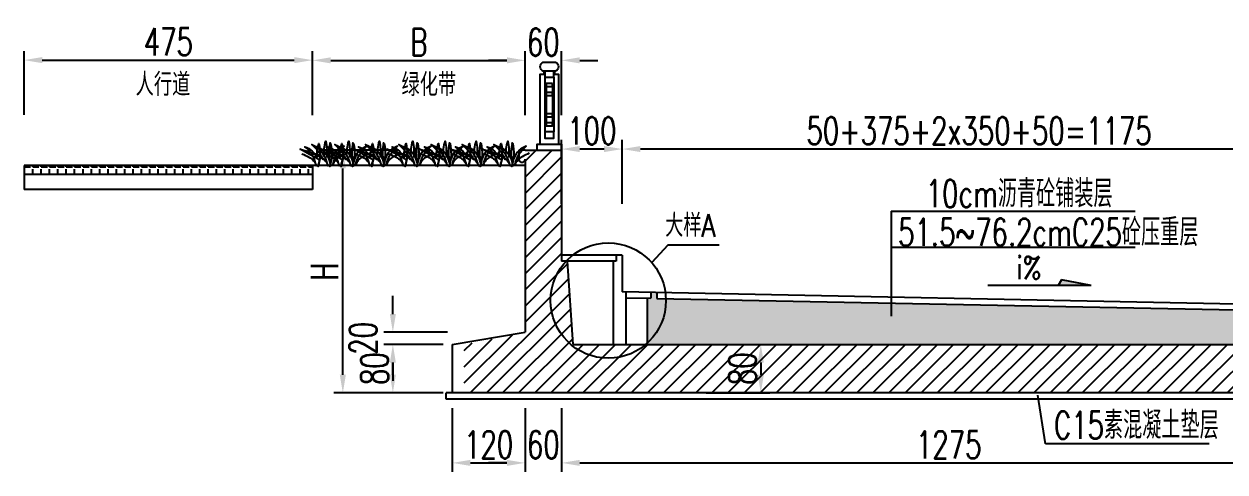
# Model space of a CAD drawing. Header units: millimetres. Extents: x -24222 to 32035, y -74604 to 14337.
# Drawn here: x -777 to 1200, y 12237 to 12975 of the extents above; entities that cross this region are included whole.
import ezdxf
from ezdxf.enums import TextEntityAlignment as Align

# ---------------------------------------------------------------- set-up
doc = ezdxf.new("R2010")
doc.units = ezdxf.units.MM
doc.header["$LTSCALE"] = 0.25
doc.header["$MEASUREMENT"] = 0
for name, color, linetype in [('3', 3, 'Continuous'), ('填充', 8, 'Continuous'), ('尺寸', 7, 'Continuous'), ('文字', 7, 'Continuous'), ('标注', 7, 'Continuous'), ('栏杆', 8, 'Continuous'), ('次轮廓线', 7, 'Continuous'), ('轮廓线', 1, 'Continuous')]:
    doc.layers.add(name, color=color, linetype=linetype)
doc.styles.get("Standard").update_dxf_attribs({"font": 'simplex1.shx', "width": 0.7, "bigfont": 'hztxt.shx'})
doc.dimstyles.new('150', dxfattribs={"dimscale": 15, "dimtxt": 3, "dimasz": 2, "dimexe": 1, "dimexo": 1, "dimgap": 0.5, "dimtad": 1, "dimdec": 1, "dimdsep": 46, "dimtxsty": 'Standard', "dimcen": 0.5, "dimadec": 0, "dimazin": 0, "dimtfac": 1, "dimtdec": 1, "dimtofl": 0, "dimtmove": 2, "dimatfit": 3, "dimfxl": 0, "dimtolj": 1, "dimtzin": 0, "dimarcsym": 0})

# ---------------------------------------------------------------- blocks, each defined once
blk = doc.blocks.new('*D110')
at = {"layer": 'Defpoints', "color": 0}
for p in [(47.9, 12467.4), (-72.1, 12367.4), (47.9, 12252.2)]:
    blk.add_point(p, dxfattribs=at)
at = {"layer": '标注', "color": 0, "lineweight": -2}
for p, q in [((-72.1, 12342.2), (-72.1, 12237.2)), ((47.9, 12342.2), (47.9, 12237.2)), ((-42.1, 12252.2), (17.9, 12252.2))]:
    blk.add_line(p, q, dxfattribs=at)
at = {"layer": '标注', "color": 0}
for points in [[(-42.1, 12257.2), (-42.1, 12247.2), (-72.1, 12252.2)], [(17.9, 12257.2), (17.9, 12247.2), (47.9, 12252.2)]]:
    blk.add_solid(points, dxfattribs=at)
at = {"layer": '标注', "color": 0, "insert": (-12.1, 12282.2), "char_height": 45, "attachment_point": 5}
blk.add_mtext('\\A1;120', dxfattribs=at)
blk = doc.blocks.new('*D111')
at = {"layer": 'Defpoints', "color": 0}
for p in [(107.9, 12584.4), (47.9, 12467.4), (107.9, 12252.2)]:
    blk.add_point(p, dxfattribs=at)
at = {"layer": '标注', "color": 0, "lineweight": -2}
for p, q in [((47.9, 12342.2), (47.9, 12237.2)), ((107.9, 12342.2), (107.9, 12237.2)), ((17.9, 12252.2), (-12.1, 12252.2)), ((137.9, 12252.2), (167.9, 12252.2))]:
    blk.add_line(p, q, dxfattribs=at)
at = {"layer": '标注', "color": 0}
for points in [[(17.9, 12257.2), (17.9, 12247.2), (47.9, 12252.2)], [(137.9, 12257.2), (137.9, 12247.2), (107.9, 12252.2)]]:
    blk.add_solid(points, dxfattribs=at)
at = {"layer": '标注', "color": 0, "insert": (77.9, 12282.2), "char_height": 45, "attachment_point": 5}
blk.add_mtext('\\A1;60', dxfattribs=at)
blk = doc.blocks.new('*D112')
at = {"layer": 'Defpoints', "color": 0}
for p in [(107.9, 12584.4), (1382.9, 12447.4), (1382.9, 12252.2)]:
    blk.add_point(p, dxfattribs=at)
at = {"layer": '标注', "color": 0, "lineweight": -2}
for p, q in [((107.9, 12342.2), (107.9, 12237.2)), ((1382.9, 12342.2), (1382.9, 12237.2)), ((137.9, 12252.2), (1352.9, 12252.2))]:
    blk.add_line(p, q, dxfattribs=at)
at = {"layer": '标注', "color": 0}
for points in [[(137.9, 12257.2), (137.9, 12247.2), (107.9, 12252.2)], [(1352.9, 12257.2), (1352.9, 12247.2), (1382.9, 12252.2)]]:
    blk.add_solid(points, dxfattribs=at)
at = {"layer": '标注', "color": 0, "insert": (745.4, 12282.2), "char_height": 45, "attachment_point": 5}
blk.add_mtext('\\A1;1275', dxfattribs=at)
blk = doc.blocks.new('*D117')
at = {"layer": 'Defpoints', "color": 0}
for p in [(-169.8, 12447.4), (-72.1, 12447.4), (-72.1, 12367.4)]:
    blk.add_point(p, dxfattribs=at)
at = {"layer": '标注', "color": 0, "lineweight": -2}
for p, q in [((-87.1, 12447.4), (-184.8, 12447.4)), ((-169.8, 12397.4), (-169.8, 12417.4)), ((-87.1, 12367.4), (-184.8, 12367.4))]:
    blk.add_line(p, q, dxfattribs=at)
at = {"layer": '标注', "color": 0}
for points in [[(-174.8, 12417.4), (-164.8, 12417.4), (-169.8, 12447.4)], [(-174.8, 12397.4), (-164.8, 12397.4), (-169.8, 12367.4)]]:
    blk.add_solid(points, dxfattribs=at)
at = {"layer": '标注', "color": 0, "insert": (-199.8, 12407.4), "char_height": 45, "attachment_point": 5, "rotation": 90}
blk.add_mtext('\\A1;80', dxfattribs=at)
blk = doc.blocks.new('*D118')
at = {"layer": 'Defpoints', "color": 0}
for p in [(-169.8, 12467.4), (47.9, 12467.4), (-72.1, 12447.4)]:
    blk.add_point(p, dxfattribs=at)
at = {"layer": '标注', "color": 0, "lineweight": -2}
for p, q in [((-169.8, 12497.4), (-169.8, 12527.4)), ((-79.8, 12467.4), (-184.8, 12467.4)), ((-87.1, 12447.4), (-184.8, 12447.4)), ((-169.8, 12417.4), (-169.8, 12387.4))]:
    blk.add_line(p, q, dxfattribs=at)
at = {"layer": '标注', "color": 0}
for points in [[(-174.8, 12497.4), (-164.8, 12497.4), (-169.8, 12467.4)], [(-174.8, 12417.4), (-164.8, 12417.4), (-169.8, 12447.4)]]:
    blk.add_solid(points, dxfattribs=at)
at = {"layer": '标注', "color": 0, "insert": (-218.6, 12457.4), "char_height": 45, "attachment_point": 5, "rotation": 90}
blk.add_mtext('\\A1;20', dxfattribs=at)
blk = doc.blocks.new('*D119')
at = {"color": 0, "lineweight": -2}
for p, q in [((346, 12447.4), (451, 12447.4)), ((436, 12417.4), (436, 12397.4)), ((346, 12367.4), (451, 12367.4))]:
    blk.add_line(p, q, dxfattribs=at)
at = {"color": 0}
for points in [[(431, 12417.4), (441, 12417.4), (436, 12447.4)], [(431, 12397.4), (441, 12397.4), (436, 12367.4)]]:
    blk.add_solid(points, dxfattribs=at)
at = {"layer": 'Defpoints', "color": 0}
for p in [(126.9, 12447.4), (-82.1, 12367.4), (436, 12367.4)]:
    blk.add_point(p, dxfattribs=at)
at = {"color": 0, "insert": (406, 12407.4), "char_height": 45, "attachment_point": 5, "rotation": 90}
blk.add_mtext('\\A1;80', dxfattribs=at)
blk = doc.blocks.new('*D120')
at = {"color": 0, "lineweight": -2}
for p, q in [((17.9, 12915.3), (-12.1, 12915.3)), ((47.9, 12825.3), (47.9, 12930.3)), ((107.9, 12825.3), (107.9, 12930.3)), ((137.9, 12915.3), (167.9, 12915.3))]:
    blk.add_line(p, q, dxfattribs=at)
at = {"color": 0}
for points in [[(17.9, 12920.3), (17.9, 12910.3), (47.9, 12915.3)], [(137.9, 12920.3), (137.9, 12910.3), (107.9, 12915.3)]]:
    blk.add_solid(points, dxfattribs=at)
at = {"layer": 'Defpoints', "color": 0}
for p in [(107.9, 12915.3), (47.9, 12767.4), (107.9, 12767.4)]:
    blk.add_point(p, dxfattribs=at)
at = {"color": 0, "insert": (77.9, 12945.3), "char_height": 45, "attachment_point": 5}
blk.add_mtext('\\A1;60', dxfattribs=at)
blk = doc.blocks.new('*D108')
at = {"color": 0, "lineweight": -2}
for p, q in [((-777.1, 12825.7), (-777.1, 12930.7)), ((-747.1, 12915.7), (-332.1, 12915.7)), ((-302.1, 12825.7), (-302.1, 12930.7))]:
    blk.add_line(p, q, dxfattribs=at)
at = {"color": 0}
for points in [[(-747.1, 12920.7), (-747.1, 12910.7), (-777.1, 12915.7)], [(-332.1, 12920.7), (-332.1, 12910.7), (-302.1, 12915.7)]]:
    blk.add_solid(points, dxfattribs=at)
at = {"layer": 'Defpoints', "color": 0}
for p in [(-302.1, 12915.7), (-777.1, 12742.4), (-302.1, 12742.4)]:
    blk.add_point(p, dxfattribs=at)
at = {"color": 0, "insert": (-539.6, 12945.7), "char_height": 45, "attachment_point": 5}
blk.add_mtext('\\A1;475', dxfattribs=at)
blk = doc.blocks.new('*D109')
at = {"color": 0, "lineweight": -2}
for p, q in [((-302.1, 12825.3), (-302.1, 12930.3)), ((-272.1, 12915.3), (17.9, 12915.3)), ((47.9, 12825.3), (47.9, 12930.3))]:
    blk.add_line(p, q, dxfattribs=at)
at = {"color": 0}
for points in [[(-272.1, 12920.3), (-272.1, 12910.3), (-302.1, 12915.3)], [(17.9, 12920.3), (17.9, 12910.3), (47.9, 12915.3)]]:
    blk.add_solid(points, dxfattribs=at)
at = {"layer": 'Defpoints', "color": 0}
for p in [(47.9, 12915.3), (-302.1, 12742.4), (47.9, 12742.4)]:
    blk.add_point(p, dxfattribs=at)
at = {"color": 0, "insert": (-127.1, 12945.3), "char_height": 45, "attachment_point": 5}
blk.add_mtext('\\A1;B', dxfattribs=at)
blk = doc.blocks.new('*D92')
at = {"layer": 'Defpoints', "color": 0}
for p in [(-252.2, 12767.4), (38.6, 12767.4), (-82.1, 12367.4)]:
    blk.add_point(p, dxfattribs=at)
at = {"layer": '标注', "color": 0, "lineweight": -2}
for p, q in [((-162.2, 12767.4), (-267.2, 12767.4)), ((-252.2, 12397.4), (-252.2, 12737.4)), ((-162.2, 12367.4), (-267.2, 12367.4))]:
    blk.add_line(p, q, dxfattribs=at)
at = {"layer": '标注', "color": 0}
for points in [[(-257.2, 12737.4), (-247.2, 12737.4), (-252.2, 12767.4)], [(-257.2, 12397.4), (-247.2, 12397.4), (-252.2, 12367.4)]]:
    blk.add_solid(points, dxfattribs=at)
at = {"layer": '标注', "color": 0, "insert": (-282.2, 12567.4), "char_height": 45, "attachment_point": 5, "rotation": 90}
blk.add_mtext('\\A1;H', dxfattribs=at)
blk = doc.blocks.new('栏杆')
at = {"layer": '栏杆'}
blk.add_lwpolyline([(-10, 110), (10, 110, 0.671593), (10, 125), (-10, 125, 0.671593), (-10, 110)], format="xyb", dxfattribs=at)
for points in [[(-7.5, 105), (-15, 105), (-15, -10)], [(-7.5, 105), (-9, 105), (-9, 110), (9, 110), (9, 105), (7.5, 105)], [(-7.5, 100), (-7.5, 10)], [(15, -10), (15, -10), (15, 105), (7.5, 105)], [(7.5, 100), (7.5, 10)], [(-5, 90), (-5, 20)], [(5, 90), (5, 20)]]:
    blk.add_lwpolyline(points, dxfattribs=at)
for points in [[(-7.5, 110), (7.5, 110), (7.5, 100), (-7.5, 100)], [(-5, 90), (5, 90), (5, 85), (-5, 85)], [(-5, 75), (5, 75), (5, 70), (-5, 70)], [(-5, 40), (5, 40), (5, 35), (-5, 35)], [(-5, 25), (5, 25), (5, 20), (-5, 20)], [(-7.5, 10), (7.5, 10), (7.5, 0), (-7.5, 0)]]:
    blk.add_lwpolyline(points, close=True, dxfattribs=at)
blk = doc.blocks.new('箭头')
at = {"layer": '尺寸'}
blk.add_hatch(color=256, dxfattribs=at).paths.add_polyline_path([(0, 0), (-0.35, 0.6), (-3.63, 0)])
for p, q in [((-3.63, 0), (-0.35, 0.6)), ((-3.63, 0), (7.74, 0)), ((-0.35, 0.6), (0, 0))]:
    blk.add_line(p, q, dxfattribs=at)
blk = doc.blocks.new('*D132')
at = {"layer": 'Defpoints', "color": 0}
for p in [(207.9, 12769.2), (207.9, 12594.4), (1382.9, 12510.9)]:
    blk.add_point(p, dxfattribs=at)
at = {"layer": '标注', "color": 0, "lineweight": -2}
for p, q in [((207.9, 12679.2), (207.9, 12784.2)), ((1382.9, 12679.2), (1382.9, 12784.2)), ((1352.9, 12769.2), (237.9, 12769.2))]:
    blk.add_line(p, q, dxfattribs=at)
at = {"layer": '标注', "color": 0}
for points in [[(237.9, 12774.2), (237.9, 12764.2), (207.9, 12769.2)], [(1352.9, 12774.2), (1352.9, 12764.2), (1382.9, 12769.2)]]:
    blk.add_solid(points, dxfattribs=at)
at = {"layer": '标注', "color": 0, "insert": (795.4, 12799.2), "char_height": 45, "attachment_point": 5}
blk.add_mtext('\\A1;50+375+2x350+50=1175', dxfattribs=at)
blk = doc.blocks.new('*D133')
at = {"layer": 'Defpoints', "color": 0}
for p in [(107.9, 12769.2), (107.9, 12594.4), (207.9, 12594.4)]:
    blk.add_point(p, dxfattribs=at)
at = {"layer": '标注', "color": 0, "lineweight": -2}
for p, q in [((107.9, 12679.2), (107.9, 12784.2)), ((207.9, 12679.2), (207.9, 12784.2)), ((177.9, 12769.2), (137.9, 12769.2))]:
    blk.add_line(p, q, dxfattribs=at)
at = {"layer": '标注', "color": 0}
for points in [[(137.9, 12774.2), (137.9, 12764.2), (107.9, 12769.2)], [(177.9, 12774.2), (177.9, 12764.2), (207.9, 12769.2)]]:
    blk.add_solid(points, dxfattribs=at)
at = {"layer": '标注', "color": 0, "insert": (157.9, 12799.2), "char_height": 45, "attachment_point": 5}
blk.add_mtext('\\A1;100', dxfattribs=at)

msp = doc.modelspace()

# ---------------------------------------------------------------- hatches: boundary and pattern name
at = {"layer": '填充'}
h = msp.add_hatch(dxfattribs=at)
h.set_pattern_fill('ANSI31', color=256, scale=150, style=0)
h.paths.add_polyline_path([(1482.868, 12447.365), (246.488, 12447.365, -0.63991177), (89.837, 12519.644, -0.18960018), (115.295, 12584.365), (107.868, 12584.365), (107.868, 12767.365), (47.868, 12767.365), (42.987, 12767.365, 0.04363622), (37.868, 12760.439), (37.868, 12753.18, -0.00122764), (37.947, 12753.247, 1.09283786), (47.868, 12752.365), (47.868, 12467.365), (-52.132, 12447.365), (-52.132, 12367.365), (1482.868, 12367.365)])
h.paths.add_polyline_path([(246.488, 12447.365), (126.857, 12447.365), (117.868, 12584.365), (115.295, 12584.365, 0.18960018), (89.837, 12519.644, 0.63991177)], flags=17)
h.paths.add_polyline_path([(372.263, 12378.265), (372.263, 12436.465), (439.763, 12436.465), (439.763, 12378.265)], flags=24)
h = msp.add_hatch(dxfattribs=at)
h.set_pattern_fill('ANGLE', color=256, scale=50, style=0)
h.set_pattern_definition([(0, (-20, 8092.519), (0, 13.75), [10, -3.75]), (90, (-20, 8092.519), (-13.75, 8e-16), [10, -3.75])])
h.paths.add_polyline_path([(-777.132, 12742.365), (-777.132, 12727.365), (-302.132, 12727.365), (-302.132, 12742.365)])
h = msp.add_hatch(dxfattribs=at)
h.set_pattern_fill('AR-CONC', color=256, scale=5, style=0)
h.set_pattern_definition([(130, (2965.737, 8062.52), (-35.86301, -3.1376), [3.75, -41.25]), (185, (2965.737, 8062.52), (6.93757, 37.6096), [3, -33]), (79.5486, (2962.75, 8062.257), (-28.92547, 34.47198), [3.187, -35.0571]), (133.8158, (2965.737, 8072.52), (-53.36205, -8.27595), [5.625, -61.875]), (83.3644, (2961.29, 8071.83), (-46.73314, 48.7059), [4.7805, -52.58565]), (188.8158, (2965.737, 8072.52), (-46.7331, 48.70593), [4.5, -49.5]), (159, (2960.737, 8070.02), (-29.84535, -20.13094), [3.75, -41.25]), (214, (2960.737, 8070.02), (-12.16577, 36.2575), [3, -33]), (108.5486, (2958.25, 8068.34), (-42.01113, 16.12652), [3.187, -35.0571]), (142.5, (2965.737, 8062.519), (-0.607993, 16.644693), [0, -32.6, 0, -33.5, 0, -33.125]), (172.5, (2965.737, 8062.519), (-13.153477, 19.720586), [0, -19.1, 0, -31.85, 0, -12.625]), (212.5, (2976.887, 8062.519), (-26.691122, -1.127744), [0, -12.5, 0, -39, 0, -51.75]), (222.5, (2981.887, 8062.519), (-29.15931, 5.00525), [0, -16.25, 0, -25.9, 0, -36.75])])
h.paths.add_polyline_path([(1382.868, 12500.865), (1482.868, 12498.865), (1482.868, 12447.365), (1382.868, 12447.365)])
h.paths.add_polyline_path([(279.837, 12519.644, 0.00864131), (279.781, 12522.927), (1382.868, 12500.865), (1382.868, 12447.365), (246.488, 12447.365, 0.21957781)])
h.paths.add_polyline_path([(248.868, 12523.545), (254.868, 12523.425), (254.868, 12533.425), (264.868, 12533.225), (264.868, 12523.225), (279.781, 12522.927, -0.00864131), (279.837, 12519.644, -0.21083593), (248.868, 12449.466)])

# ---------------------------------------------------------------- linework, layer by layer
for p, q in [((-302.132, 12727.365), (-777.132, 12727.365)), ((-302.132, 12702.365), (-777.132, 12702.365)), ((282.885, 12610.731), (256.343, 12582.19)), ((367.495, 12610.731), (282.885, 12610.731)), ((904.859, 12283.426), (892.05, 12363.945)), ((1174.289, 12283.426), (904.859, 12283.426))]:
    msp.add_line(p, q)
at = {"ltscale": 100}
for p, q in [((650.554, 12666.925), (1052.364, 12666.925)), ((650.554, 12666.925), (650.554, 12494.105)), ((650.554, 12607.324), (1052.364, 12607.324))]:
    msp.add_line(p, q, dxfattribs=at)
msp.add_lwpolyline([(67.868, 12767.365), (67.868, 12777.365), (107.868, 12777.365), (107.868, 12767.365)])
msp.add_circle((184.837, 12519.644), 95)
at = {"layer": '3', "color": 9}
for points in [[(-291.083, 12751.575, -0.01337501), (-322.432, 12769.1, -0.00149199), (-290.687, 12759.358, -0.302407), (-284.791, 12752.107, 0.10639958), (-303.385, 12776.577, -0.22671949), (-283.431, 12757.545, -0.09120295), (-280.256, 12782.241, -0.07428197), (-279.058, 12755.255)], [(-319.673, 12761.361, -0.0394978), (-307.967, 12755.691, -0.23208696), (-295.998, 12741.53, 0.19118665), (-314.592, 12772.91, -0.22671949), (-294.637, 12753.879, -0.09120295), (-291.463, 12778.574, -0.12390744), (-292.954, 12740.741, -0.06249468), (-287.159, 12758.663)], [(-300.506, 12761.361, -0.0394978), (-288.8, 12755.691, -0.23208696), (-276.831, 12741.53, 0.19118665), (-295.425, 12772.91, -0.22671949), (-275.47, 12753.879, -0.09120295), (-272.296, 12778.574, -0.12390744), (-273.787, 12740.741, -0.06249468), (-267.992, 12758.663)], [(-253.324, 12751.575, -0.01337501), (-284.673, 12769.1, -0.00149199), (-252.928, 12759.358, -0.302407), (-247.032, 12752.107, 0.10639958), (-265.626, 12776.577, -0.22671949), (-245.672, 12757.545, -0.09120295), (-242.497, 12782.241, -0.07428197), (-241.299, 12755.255)], [(-281.914, 12761.361, -0.0394978), (-270.208, 12755.691, -0.23208696), (-258.239, 12741.53, 0.19118665), (-276.833, 12772.91, -0.22671949), (-256.878, 12753.879, -0.09120295), (-253.704, 12778.574, -0.12390744), (-255.195, 12740.741, -0.06249468), (-249.4, 12758.663)], [(-245.097, 12762.196, 0.0394978), (-256.803, 12756.527, 0.23208696), (-268.772, 12742.365, -0.19118665), (-250.178, 12773.746, 0.22671949), (-270.132, 12754.714, 0.09120295), (-273.307, 12779.41, 0.12390744), (-271.816, 12741.576, 0.06249468), (-277.61, 12759.499)], [(-262.747, 12761.361, -0.0394978), (-251.041, 12755.691, -0.23208696), (-239.072, 12741.53, 0.19118665), (-257.666, 12772.91, -0.22671949), (-237.711, 12753.879, -0.09120295), (-234.537, 12778.574, -0.12390744), (-236.028, 12740.741, -0.06249468), (-230.233, 12758.663)], [(-207.338, 12762.196, 0.0394978), (-219.044, 12756.527, 0.23208696), (-231.013, 12742.365, -0.19118665), (-212.419, 12773.746, 0.22671949), (-232.373, 12754.714, 0.09120295), (-235.548, 12779.41, 0.12390744), (-234.056, 12741.576, 0.06249468), (-239.851, 12759.499)], [(-202.81, 12751.575, -0.01337501), (-234.159, 12769.1, -0.00149199), (-202.414, 12759.358, -0.302407), (-196.518, 12752.107, 0.10639958), (-215.112, 12776.577, -0.22671949), (-195.158, 12757.545, -0.09120295), (-191.983, 12782.241, -0.07428197), (-190.785, 12755.255)], [(-231.4, 12761.361, -0.0394978), (-219.694, 12755.691, -0.23208696), (-207.725, 12741.53, 0.19118665), (-226.319, 12772.91, -0.22671949), (-206.365, 12753.879, -0.09120295), (-203.19, 12778.574, -0.12390744), (-204.681, 12740.741, -0.06249468), (-198.887, 12758.663)], [(-212.233, 12761.361, -0.0394978), (-200.527, 12755.691, -0.23208696), (-188.558, 12741.53, 0.19118665), (-207.152, 12772.91, -0.22671949), (-187.198, 12753.879, -0.09120295), (-184.023, 12778.574, -0.12390744), (-185.514, 12740.741, -0.06249468), (-179.72, 12758.663)], [(-156.824, 12762.196, 0.0394978), (-168.53, 12756.527, 0.23208696), (-180.499, 12742.365, -0.19118665), (-161.905, 12773.746, 0.22671949), (-181.86, 12754.714, 0.09120295), (-185.034, 12779.41, 0.12390744), (-183.543, 12741.576, 0.06249468), (-189.338, 12759.499)], [(-147.704, 12751.575, -0.01337501), (-179.053, 12769.1, -0.00149199), (-147.308, 12759.358, -0.302407), (-141.412, 12752.107, 0.10639958), (-160.006, 12776.577, -0.22671949), (-140.052, 12757.545, -0.09120295), (-136.877, 12782.241, -0.07428197), (-135.679, 12755.255)], [(-176.294, 12761.361, -0.0394978), (-164.588, 12755.691, -0.23208696), (-152.619, 12741.53, 0.19118665), (-171.213, 12772.91, -0.22671949), (-151.258, 12753.879, -0.09120295), (-148.084, 12778.574, -0.12390744), (-149.575, 12740.741, -0.06249468), (-143.78, 12758.663)], [(-157.127, 12761.361, -0.0394978), (-145.421, 12755.691, -0.23208696), (-133.452, 12741.53, 0.19118665), (-152.046, 12772.91, -0.22671949), (-132.091, 12753.879, -0.09120295), (-128.917, 12778.574, -0.12390744), (-130.408, 12740.741, -0.06249468), (-124.613, 12758.663)], [(-101.718, 12762.196, 0.0394978), (-113.424, 12756.527, 0.23208696), (-125.393, 12742.365, -0.19118665), (-106.799, 12773.746, 0.22671949), (-126.753, 12754.714, 0.09120295), (-129.928, 12779.41, 0.12390744), (-128.436, 12741.576, 0.06249468), (-134.231, 12759.499)], [(-94.412, 12751.575, -0.01337501), (-125.761, 12769.1, -0.00149199), (-94.016, 12759.358, -0.302407), (-88.12, 12752.107, 0.10639958), (-106.714, 12776.577, -0.22671949), (-86.759, 12757.545, -0.09120295), (-83.585, 12782.241, -0.07428197), (-82.387, 12755.255)], [(-123.002, 12761.361, -0.0394978), (-111.296, 12755.691, -0.23208696), (-99.327, 12741.53, 0.19118665), (-117.92, 12772.91, -0.22671949), (-97.966, 12753.879, -0.09120295), (-94.792, 12778.574, -0.12390744), (-96.283, 12740.741, -0.06249468), (-90.488, 12758.663)], [(-103.835, 12761.361, -0.0394978), (-92.129, 12755.691, -0.23208696), (-80.16, 12741.53, 0.19118665), (-98.753, 12772.91, -0.22671949), (-78.799, 12753.879, -0.09120295), (-75.625, 12778.574, -0.12390744), (-77.116, 12740.741, -0.06249468), (-71.321, 12758.663)], [(-48.426, 12762.196, 0.0394978), (-60.131, 12756.527, 0.23208696), (-72.101, 12742.365, -0.19118665), (-53.507, 12773.746, 0.22671949), (-73.461, 12754.714, 0.09120295), (-76.636, 12779.41, 0.12390744), (-75.144, 12741.576, 0.06249468), (-80.939, 12759.499)], [(-43.263, 12751.575, -0.01337501), (-74.612, 12769.1, -0.00149199), (-42.867, 12759.358, -0.302407), (-36.971, 12752.107, 0.10639958), (-55.565, 12776.577, -0.22671949), (-35.611, 12757.545, -0.09120295), (-32.436, 12782.241, -0.07428197), (-31.238, 12755.255)], [(-71.853, 12761.361, -0.0394978), (-60.147, 12755.691, -0.23208696), (-48.178, 12741.53, 0.19118665), (-66.772, 12772.91, -0.22671949), (-46.818, 12753.879, -0.09120295), (-43.643, 12778.574, -0.12390744), (-45.134, 12740.741, -0.06249468), (-39.34, 12758.663)], [(-52.686, 12761.361, -0.0394978), (-40.98, 12755.691, -0.23208696), (-29.011, 12741.53, 0.19118665), (-47.605, 12772.91, -0.22671949), (-27.651, 12753.879, -0.09120295), (-24.476, 12778.574, -0.12390744), (-25.967, 12740.741, -0.06249468), (-20.173, 12758.663)], [(2.723, 12762.196, 0.0394978), (-8.983, 12756.527, 0.23208696), (-20.952, 12742.365, -0.19118665), (-2.358, 12773.746, 0.22671949), (-22.313, 12754.714, 0.09120295), (-25.487, 12779.41, 0.12390744), (-23.996, 12741.576, 0.06249468), (-29.79, 12759.499)], [(8.895, 12751.575, -0.01337501), (-22.454, 12769.1, -0.00149199), (9.292, 12759.358, -0.302407), (15.187, 12752.107, 0.10639958), (-3.406, 12776.577, -0.22671949), (16.548, 12757.545, -0.09120295), (19.722, 12782.241, -0.07428197), (20.921, 12755.255)], [(-19.694, 12761.361, -0.0394978), (-7.989, 12755.691, -0.23208696), (3.981, 12741.53, 0.19118665), (-14.613, 12772.91, -0.22671949), (5.341, 12753.879, -0.09120295), (8.516, 12778.574, -0.12390744), (7.024, 12740.741, -0.06249468), (12.819, 12758.663)], [(-0.527, 12761.361, -0.0394978), (11.178, 12755.691, -0.23208696), (23.148, 12741.53, 0.19118665), (4.554, 12772.91, -0.22671949), (24.508, 12753.879, -0.09120295), (27.683, 12778.574, -0.12390744), (26.191, 12740.741, -0.06249468), (31.986, 12758.663)], [(54.882, 12762.196, 0.0394978), (43.176, 12756.527, 0.23208696), (31.207, 12742.365, -0.19118665), (49.8, 12773.746, 0.22671949), (29.846, 12754.714, 0.09120295), (26.672, 12779.41, 0.12390744), (28.163, 12741.576, 0.06249468), (22.368, 12759.499)]]:
    msp.add_lwpolyline(points, format="xyb", dxfattribs=at)
at = {"layer": '次轮廓线'}
for p, q in [((207.868, 12594.365), (107.868, 12594.365)), ((197.868, 12584.365), (107.868, 12584.365)), ((192.868, 12584.365), (192.868, 12447.365)), ((197.868, 12594.365), (197.868, 12584.365)), ((207.868, 12594.365), (207.868, 12534.265)), ((207.868, 12534.365), (1382.868, 12510.865)), ((213.868, 12534.485), (213.868, 12447.365)), ((213.868, 12524.245), (254.868, 12523.425)), ((248.868, 12523.545), (248.868, 12447.365)), ((254.868, 12533.425), (254.868, 12523.425)), ((264.868, 12533.225), (264.868, 12523.225)), ((264.868, 12523.225), (1482.868, 12498.865)), ((-82.132, 12357.365), (-82.132, 12367.365)), ((3047.868, 12357.365), (-82.132, 12357.365))]:
    msp.add_line(p, q, dxfattribs=at)
at = {"layer": '轮廓线'}
for p, q in [((37.868, 12767.365), (37.868, 12752.365)), ((47.868, 12767.365), (37.868, 12767.365)), ((47.868, 12767.365), (107.868, 12767.365)), ((107.868, 12767.365), (107.868, 12584.365)), ((-777.132, 12742.365), (-777.132, 12702.365)), ((47.868, 12742.365), (-777.132, 12742.365)), ((-302.132, 12742.365), (-302.132, 12702.365)), ((47.868, 12752.365), (47.868, 12467.365)), ((126.857, 12447.365), (117.868, 12584.365)), ((-72.132, 12447.365), (47.868, 12467.365)), ((-72.132, 12447.365), (-72.132, 12367.365)), ((126.857, 12447.365), (2838.88, 12447.365)), ((3047.868, 12367.365), (-82.132, 12367.365))]:
    msp.add_line(p, q, dxfattribs=at)
msp.add_arc((42.868, 12752.365), 5, 180, 0, dxfattribs=at)

# ---------------------------------------------------------------- block references
at = {"xscale": -1}
msp.add_blockref('栏杆', (87.868, 12787.365), dxfattribs=at)
at = {"layer": '尺寸', "xscale": -15, "yscale": 15, "zscale": 15}
msp.add_blockref('箭头', (925.702, 12544.49), dxfattribs=at)

# ---------------------------------------------------------------- texts
at = {"width": 0.8}
for s, p in [('人行道', (-548.366, 12875.589)), ('绿化带', (-110.557, 12875.191))]:
    msp.add_text(s, height=37.5, dxfattribs=at).set_placement(p, align=Align.MIDDLE_CENTER)
at = {"layer": '文字', "width": 0.7}
for s, p in [('10cm沥青砼铺装层', (707.493, 12673.246)), ('51.5~76.2cmC25砼压重层', (662.073, 12609.641)), ('C15素混凝土垫层', (918.713, 12291.769))]:
    msp.add_text(s, height=45, dxfattribs=at).set_placement(p)
at = {"layer": '文字', "width": 0.8}
for s, p in [('大样A', (320.047, 12643.313)), ('i%%%', (877.542, 12573.447))]:
    msp.add_text(s, height=37.5, dxfattribs=at).set_placement(p, align=Align.MIDDLE_CENTER)

# ---------------------------------------------------------------- dimensions: what is measured, and where the dimension line sits
for base, p1, p2, picture, middle in [((-302.132, 12915.677), (-777.132, 12742.365), (-302.132, 12742.365), '*D108', (-539.632, 12945.677)), ((107.868, 12915.279), (47.868, 12767.365), (107.868, 12767.365), '*D120', (77.868, 12945.279))]:
    dim = msp.add_linear_dim(base=base, p1=p1, p2=p2, dimstyle='150')
    dim.commit()
    dim.dimension.update_dxf_attribs({"geometry": picture, "text_midpoint": middle})
dim = msp.add_linear_dim(base=(47.868, 12915.279), p1=(-302.132, 12742.365), p2=(47.868, 12742.365), text='B', dimstyle='150')
dim.commit()
dim.dimension.update_dxf_attribs({"geometry": '*D109', "text_midpoint": (-127.132, 12945.279)})
dim = msp.add_linear_dim(base=(436.013, 12367.365), p1=(126.857, 12447.365), p2=(-82.132, 12367.365), angle=90, dimstyle='150')
dim.commit()
dim.dimension.update_dxf_attribs({"geometry": '*D119', "text_midpoint": (406.013, 12407.365)})
at = {"layer": '标注'}
for base, p1, p2, picture, middle in [((107.868, 12769.177), (207.868, 12594.365), (107.868, 12594.365), '*D133', (157.868, 12799.177)), ((107.868, 12252.205), (47.868, 12467.365), (107.868, 12584.365), '*D111', (77.868, 12282.205)), ((1382.868, 12252.205), (107.868, 12584.365), (1382.868, 12447.365), '*D112', (745.368, 12282.205)), ((47.868, 12252.205), (-72.132, 12367.365), (47.868, 12467.365), '*D110', (-12.132, 12282.205))]:
    dim = msp.add_linear_dim(base=base, p1=p1, p2=p2, dimstyle='150', dxfattribs=at)
    dim.commit()
    dim.dimension.update_dxf_attribs({"geometry": picture, "text_midpoint": middle})
dim = msp.add_linear_dim(base=(207.868, 12769.177), p1=(1382.868, 12510.865), p2=(207.868, 12594.365), text='50+375+2x350+50=<>', dimstyle='150', dxfattribs=at)
dim.commit()
dim.dimension.update_dxf_attribs({"geometry": '*D132', "text_midpoint": (795.368, 12799.177)})
dim = msp.add_linear_dim(base=(-252.246, 12767.365), p1=(-82.132, 12367.365), p2=(38.62, 12767.365), angle=90, text='H', dimstyle='150', dxfattribs=at)
dim.commit()
dim.dimension.update_dxf_attribs({"geometry": '*D92', "text_midpoint": (-282.246, 12567.365)})
for base, p1, p2, picture, middle in [((-169.849, 12467.365), (-72.132, 12447.365), (47.868, 12467.365), '*D118', (-218.599, 12457.365)), ((-169.849, 12447.365), (-72.132, 12367.365), (-72.132, 12447.365), '*D117', (-199.849, 12407.365))]:
    dim = msp.add_linear_dim(base=base, p1=p1, p2=p2, angle=90, dimstyle='150', dxfattribs=at)
    dim.commit()
    dim.dimension.update_dxf_attribs({"geometry": picture, "text_midpoint": middle})

doc.saveas('drawing.dxf')
